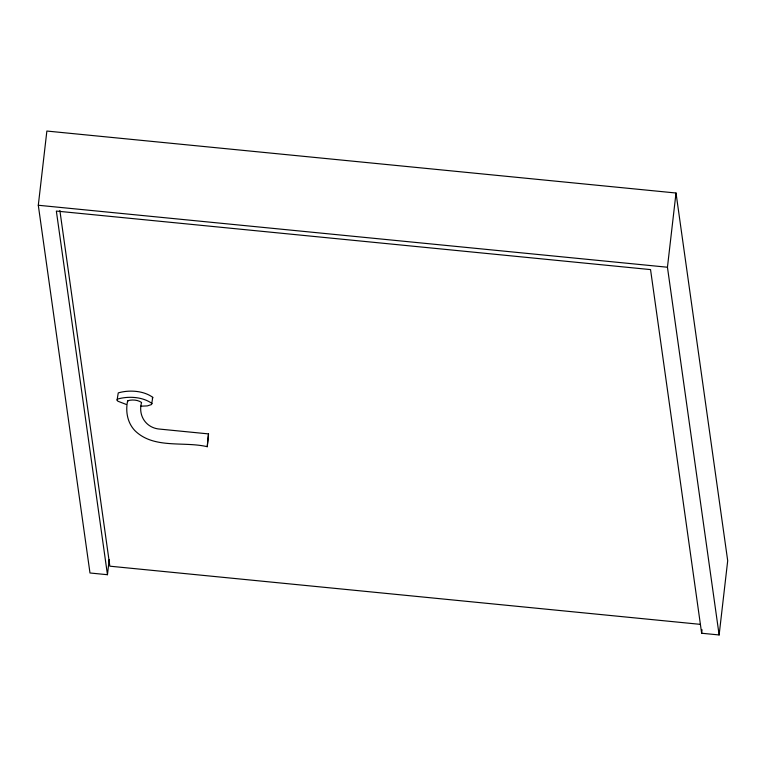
<?xml version="1.0" encoding="UTF-8"?>
<svg xmlns="http://www.w3.org/2000/svg" width="766" height="766" viewBox="0 0 766 766"><rect width="100%" height="100%" fill="white"/><g stroke="black" fill="none" stroke-linecap="round" stroke-linejoin="round"><path stroke-width="1.15" d="M38.3 205.259L46.87 131.043L676.014 193.013L727.7 560.741L719.13 634.957L701.646 633.243L650.545 269.594L56.349 211.071L107.46 574.711L89.986 572.987L38.3 205.259L667.445 267.229L719.13 634.957M126.323 404.477L117.83 401.192L117.083 400.082L118.251 392.901C129.128 389.731 143.529 390.574 152.75 397.334L151.591 404.525L147.331 405.903L140.676 406.2M107.46 574.711L109.203 559.64M127.568 401.116C125.433 411.447 127.395 422.612 134.768 430.502C153.66 449.307 183.696 441.101 207.251 446.702L208.515 433.901L160.027 429.123C146.325 428.261 137.803 415.794 141.557 402.495C137.861 399.785 132.106 399.45 127.75 400.714L127.874 401.556M667.445 267.229L676.014 193.013M701.646 633.243L702.049 629.757M117.083 400.082L117.533 399.086C128.42 395.917 142.811 396.759 152.041 403.519M152.31 398.339L152.75 397.334M208.515 433.901L207.251 446.702M700.067 624.328L109.854 566.189L59.863 210.459"/></g></svg>
